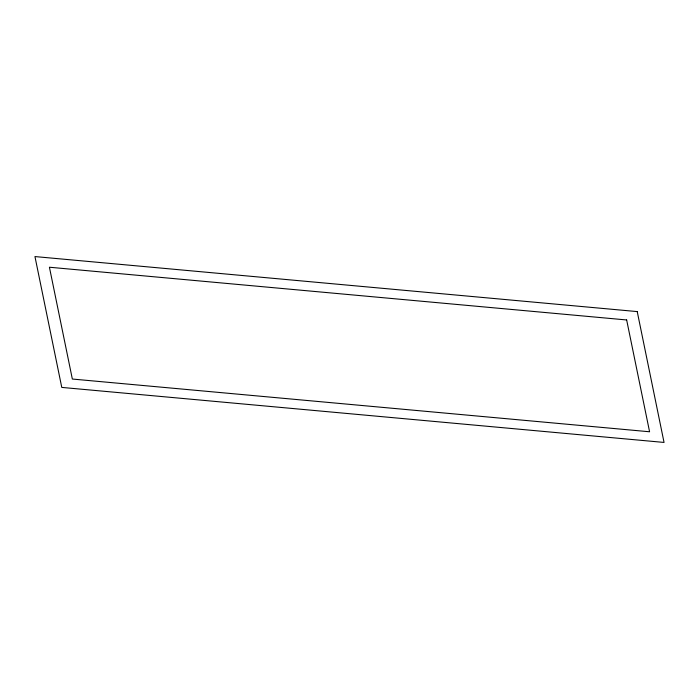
<?xml version="1.0" encoding="UTF-8"?>
<svg xmlns="http://www.w3.org/2000/svg" width="699" height="699" viewBox="0 0 699 699"><rect width="100%" height="100%" fill="white"/><g stroke="black" fill="none" stroke-linecap="round" stroke-linejoin="round"><path stroke-width="1.05" d="M637.226 311.588L34.95 256.568L61.774 387.412L664.05 442.432L637.226 311.588M626.654 319.959L49.419 267.228L72.347 379.041L649.581 431.772L626.654 319.959"/></g></svg>
